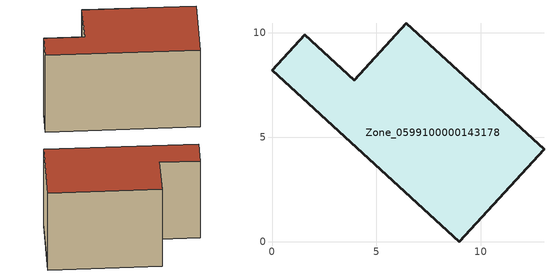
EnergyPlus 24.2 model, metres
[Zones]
Zone_0599100000143178
 floor ground (C_G): 8.97,0 0,8.2 1.58,9.91 3.94,7.74 6.42,10.45 13.03,4.43 z0
 wall outside (C_F): 3.94,7.74 1.58,9.91 0,8.2 8.97,0 13.03,4.43 6.42,10.45 3.94,7.74 z0:7.31
 roof outside (C_R): 13.03,4.43 6.42,10.45 3.94,7.74 1.58,9.91 0,8.2 8.97,0 z7.31
[BUILDING]
Pand.0599100000143178: North Axis=0; Terrain=City; Loads Convergence Tolerance Value=0.04; Temperature Convergence Tolerance Value=0.4; Solar Distribution=FullExterior; Maximum Number of Warmup Days=25; Minimum Number of Warmup Days=1
[Site:Location]
Rotterdam.The.Hague.AP_ZH_NLD Design_Conditions: Latitude=51.96; Longitude=4.45; Time Zone=1; Elevation=-4.5
[SITE:GROUNDTEMPERATURE:BUILDINGSURFACE]
18, 18, 18, 18, 18, 18, 18, 18, 18, 18, 18, 18
[MATERIAL] Thermal Absorptance=0.9; Solar Absorptance=0.7; Visible Absorptance=0.7
Name | Roughness | Thickness | Conductivity | Density | Specific Heat
G.TI.1975-1991 | MediumSmooth | 0.15 | 0.288461 | 540 | 1210
F.TI.1975-1991 | Rough | 0.3 | 0.230769 | 1920 | 840
R.TI.1975-1991 | MediumRough | 0.2 | 0.153846 | 1500 | 1000
[CONSTRUCTION]
C_G: G.TI.1975-1991
C_F: F.TI.1975-1991
C_R: R.TI.1975-1991
[ZONE]
Zone_0599100000143178: Type=1; Multiplier=1; Ceiling Height=Autocalculate; Volume=Autocalculate; Floor Area=autocalculate; Part of Total Floor Area=Yes
[ZONEINFILTRATION:DESIGNFLOWRATE]
Infil_Zone_0599100000143178: Zone or ZoneList or Space or SpaceList=Zone_0599100000143178; Schedule=AlwaysOn; Design Flow Rate Calculation Method=Flow/Area; Flow Rate per Floor Area=0.003; Constant Term Coefficient=1; Temperature Term Coefficient=0; Velocity Term Coefficient=0; Velocity Squared Term Coefficient=0
[HVACTEMPLATE:ZONE:IDEALLOADSAIRSYSTEM]
Zone_0599100000143178: Maximum Heating Supply Air Temperature=50; Minimum Cooling Supply Air Temperature=13; Maximum Heating Supply Air Humidity Ratio=0.0156; Minimum Cooling Supply Air Humidity Ratio=0.0077; Heating Limit=NoLimit; Cooling Limit=NoLimit; Dehumidification Control Type=ConstantSensibleHeatRatio; Cooling Sensible Heat Ratio=0.7; Dehumidification Setpoint=60; Humidification Control Type=None; Humidification Setpoint=30; Outdoor Air Method=None; Outdoor Air Flow Rate per Person=0.00944; Outdoor Air Flow Rate per Zone Floor Area=0; Outdoor Air Flow Rate per Zone=0; Demand Controlled Ventilation Type=None; Outdoor Air Economizer Type=NoEconomizer; Heat Recovery Type=None; Sensible Heat Recovery Effectiveness=0.7; Latent Heat Recovery Effectiveness=0.65
[ZONECONTROL:THERMOSTAT]
ThermostatControl_Zone_0599100000143178: Zone or ZoneList=Zone_0599100000143178; Control Type Schedule=DualSetpointControlType; Control 1=Thermostat_Zone_0599100000143178; Temperature Difference Between Cutout And Setpoint=0
[THERMOSTATSETPOINT:DUALSETPOINT]
Thermostat_Zone_0599100000143178: Heating Setpoint Temperature Schedule=HeatingSetpoint_Zone_0599100000143178; Cooling Setpoint Temperature Schedule=CoolingSetpoint_Zone_0599100000143178
[SCHEDULE:COMPACT]
HeatingSetpoint_Zone_0599100000143178: Through: 12/31, For: AllDays, Until: 24:00, 21
CoolingSetpoint_Zone_0599100000143178: Through: 12/31, For: AllDays, Until: 24:00, 24
DualSetpointControlType: Through: 12/31, For: AllDays, Until: 24:00, 4
AlwaysOn: Through: 12/31, For: AllDays, Until: 24:00, 1
